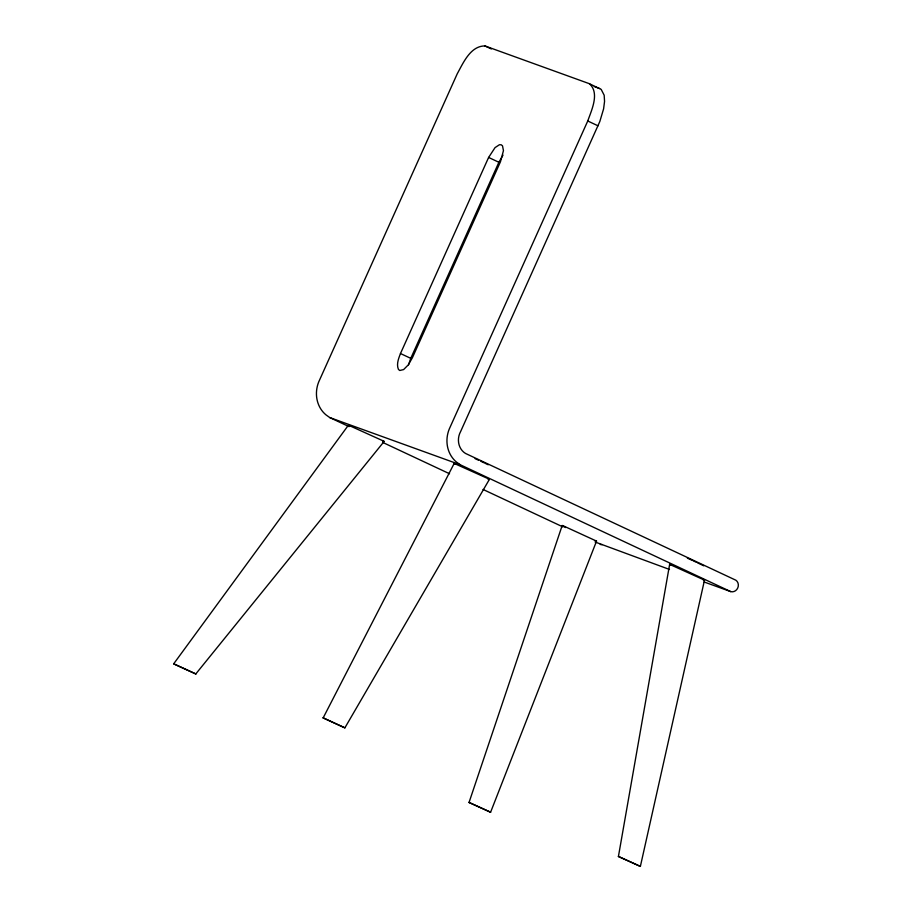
<?xml version="1.0" encoding="UTF-8"?>
<svg xmlns="http://www.w3.org/2000/svg" width="912" height="912" viewBox="0 0 912 912"><rect width="100%" height="100%" fill="white"/><g stroke="black" fill="none" stroke-linecap="round" stroke-linejoin="round"><path stroke-width="1.37" d="M195.795 673.945L384.203 441.362L348.418 425.174L173.679 663.833L195.795 673.945L173.679 663.833M618.427 856.471L669.636 564.368L704.497 580.135L640.372 866.4L618.427 856.471L640.372 866.4M669.636 564.368L670.81 565.246M344.873 727.856L323.167 717.892L344.873 727.856L489.299 479.541L488.137 478.663L454.176 463.421L323.167 717.892M469.042 802.457L562.18 525.517L563.365 525.882L596.551 541.112L490.599 812.239L469.042 802.457L490.599 812.239M562.18 525.517L565.565 527.546M408.565 364.777L410.765 358.348L498.887 162.268L503.002 155.143M454.176 463.421L455.259 464.265M400.482 353.537C398.601 358.45 396.196 364.253 398.453 369.428L399.764 370.489L403.617 369.577L408.234 364.937L412.349 357.823L500.471 161.732L503.447 150.64L502.512 145.84L501.201 144.78L499.434 144.734L495.056 147.607L488.615 157.445L400.482 353.537L410.765 358.348M589.346 83.687L601.19 89.399L604.177 95.236L604.553 101.392L603.596 108.881L599.822 121.513L460.651 431.479A16.484 14.957 -70.1 0 0 465.473 453.424L735.87 580.214A6.316 5.734 -70.1 0 1 737.74 588.001A6.316 5.734 -70.1 0 1 730.74 591.614L460.264 464.767L456.49 462.076A28.819 26.152 -70.1 0 1 449.24 429.073L587.75 120.988C591.58 110.044 599.925 92.944 589.346 83.687L484.933 45.942C470.512 45.874 463.228 62.905 457.243 73.792L318.733 381.877A28.819 26.152 -70.1 0 0 325.994 414.88L329.756 417.571L349.079 426.634M596.551 541.112L595.194 540.839M488.08 479.165L489.299 479.541M704.474 580.306L703.277 579.929M382.949 441.146L384.191 441.533M594.259 86.572L599.617 88.51M329.756 417.571L460.264 464.767M595.091 542.002L669.488 569.453M704.11 581.981L730.74 591.614M687.374 558.167L692.048 560.276M475.084 458.656L478.572 460.241M693.143 560.777L696.449 562.305M480.852 461.29L484.215 462.851M484.933 45.942L491.351 48.952M587.75 120.988L598.021 125.81M488.615 157.445L498.887 162.268M382.561 442.343L449.536 473.75M483.029 489.448L562.886 526.897M697.52 562.818L700.473 564.22M485.218 463.33L488.239 464.767M700.553 564.254L703.745 565.816M349.638 426.075L348.418 425.174M602.273 544.589A6.316 5.734 -70.1 0 1 600.244 544.418"/></g></svg>
